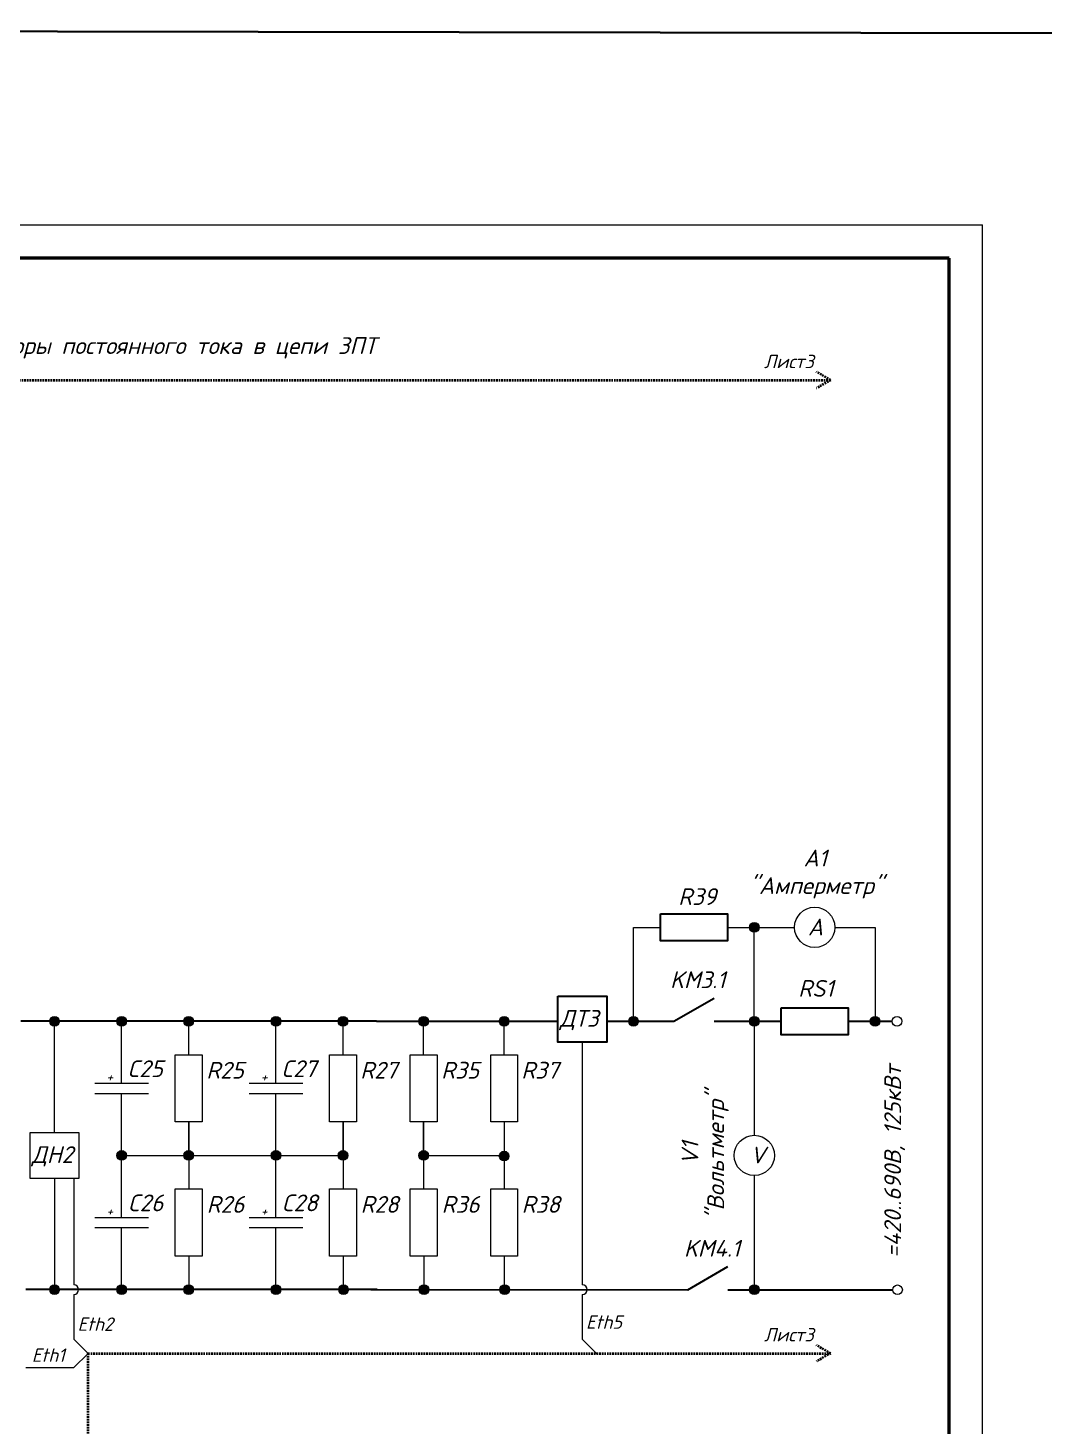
# Model space of a CAD drawing. Header units: millimetres. Extents: x 2217 to 6365, y 510 to 994.
# Drawn here: x 2541.4 to 2692.8, y 758.7 to 967.1 of the extents above; entities that cross this region are included whole.
import ezdxf

# ---------------------------------------------------------------- set-up
doc = ezdxf.new("R2010")
doc.units = ezdxf.units.MM
doc.linetypes.add('Linetype6.080-3.840--', pattern=[0.390551, 0.23937, -0.151181, 0])
doc.layers.get('0').update_dxf_attribs({"lineweight": 0})
doc.layers.add('Сигналная', color=170, linetype='Linetype6.080-3.840--', lineweight=40)
doc.layers.add('Силовая', color=7, linetype='Continuous', lineweight=30)
doc.styles.add('isocpeur', font='isocpeui.ttf')

msp = doc.modelspace()

# ---------------------------------------------------------------- hatches: boundary and pattern name
at = {"linetype": 'Continuous', "ltscale": 4}
h = msp.add_hatch(color=2, dxfattribs=at)
edge = h.paths.add_edge_path()
edge.add_arc((2649.65, 833.03), 0.72, 0, 360)
h = msp.add_hatch(color=2, dxfattribs=at)
edge = h.paths.add_edge_path()
edge.add_arc((2649.65, 833.03), 0.72, 0, 360)
h = msp.add_hatch(color=256, dxfattribs=at)
edge = h.paths.add_edge_path()
edge.add_arc((2545.37, 819.03), 0.72, 0, 360)
h = msp.add_hatch(color=256, dxfattribs=at)
edge = h.paths.add_edge_path()
edge.add_arc((2555.37, 819.03), 0.72, 0, 360)
h = msp.add_hatch(color=256, dxfattribs=at)
edge = h.paths.add_edge_path()
edge.add_arc((2565.37, 819.03), 0.72, 0, 360)
h = msp.add_hatch(color=256, dxfattribs=at)
edge = h.paths.add_edge_path()
edge.add_arc((2578.37, 819.03), 0.72, 0, 360)
h = msp.add_hatch(color=256, dxfattribs=at)
edge = h.paths.add_edge_path()
edge.add_arc((2588.37, 819.03), 0.72, 0, 360)
h = msp.add_hatch(color=256, dxfattribs=at)
edge = h.paths.add_edge_path()
edge.add_arc((2600.37, 819.03), 0.72, 0, 360)
h = msp.add_hatch(color=256, dxfattribs=at)
edge = h.paths.add_edge_path()
edge.add_arc((2612.37, 819.03), 0.72, 0, 360)
h = msp.add_hatch(color=2, dxfattribs=at)
edge = h.paths.add_edge_path()
edge.add_arc((2631.65, 819.03), 0.72, 0, 360)
h = msp.add_hatch(color=2, dxfattribs=at)
edge = h.paths.add_edge_path()
edge.add_arc((2631.65, 819.03), 0.72, 0, 360)
h = msp.add_hatch(color=2, dxfattribs=at)
edge = h.paths.add_edge_path()
edge.add_arc((2649.65, 819.03), 0.72, 0, 360)
h = msp.add_hatch(color=2, dxfattribs=at)
edge = h.paths.add_edge_path()
edge.add_arc((2649.65, 819.03), 0.72, 0, 360)
h = msp.add_hatch(color=2, dxfattribs=at)
edge = h.paths.add_edge_path()
edge.add_arc((2667.65, 819.03), 0.72, 0, 360)
h = msp.add_hatch(color=256, dxfattribs=at)
edge = h.paths.add_edge_path()
edge.add_arc((2555.37, 799.03), 0.72, 0, 360)
h = msp.add_hatch(color=256, dxfattribs=at)
edge = h.paths.add_edge_path()
edge.add_arc((2565.37, 799.03), 0.72, 0, 360)
h = msp.add_hatch(color=256, dxfattribs=at)
edge = h.paths.add_edge_path()
edge.add_arc((2578.37, 799.03), 0.72, 0, 360)
h = msp.add_hatch(color=256, dxfattribs=at)
edge = h.paths.add_edge_path()
edge.add_arc((2588.37, 799.03), 0.72, 0, 360)
h = msp.add_hatch(color=256, dxfattribs=at)
edge = h.paths.add_edge_path()
edge.add_arc((2600.37, 799.03), 0.72, 0, 360)
h = msp.add_hatch(color=256, dxfattribs=at)
edge = h.paths.add_edge_path()
edge.add_arc((2612.37, 798.93), 0.72, 0, 360)
h = msp.add_hatch(color=256, dxfattribs=at)
edge = h.paths.add_edge_path()
edge.add_arc((2545.37, 779.03), 0.72, 0, 360)
h = msp.add_hatch(color=256, dxfattribs=at)
edge = h.paths.add_edge_path()
edge.add_arc((2555.37, 779.03), 0.72, 0, 360)
h = msp.add_hatch(color=256, dxfattribs=at)
edge = h.paths.add_edge_path()
edge.add_arc((2565.37, 779.03), 0.72, 0, 360)
h = msp.add_hatch(color=256, dxfattribs=at)
edge = h.paths.add_edge_path()
edge.add_arc((2578.37, 779.03), 0.72, 0, 360)
h = msp.add_hatch(color=256, dxfattribs=at)
edge = h.paths.add_edge_path()
edge.add_arc((2588.44, 779.03), 0.72, 0, 360)
h = msp.add_hatch(color=256, dxfattribs=at)
edge = h.paths.add_edge_path()
edge.add_arc((2600.44, 779.03), 0.72, 0, 360)
h = msp.add_hatch(color=256, dxfattribs=at)
edge = h.paths.add_edge_path()
edge.add_arc((2612.44, 779.03), 0.72, 0, 360)
h = msp.add_hatch(color=256, dxfattribs=at)
edge = h.paths.add_edge_path()
edge.add_arc((2649.65, 779.03), 0.72, 0, 360)

# ---------------------------------------------------------------- linework, layer by layer
at = {"color": 0, "linetype": 'Continuous'}
for p in [(2264.25, 937.75), (2683.65, 641.18)]:
    msp.add_line(p, (2683.65, 937.75), dxfattribs=at)
at = {"color": 0, "lineweight": 50}
for p, q in [((2678.66, 932.76), (2284.22, 932.76)), ((2678.66, 646.17), (2678.66, 932.76))]:
    msp.add_line(p, q, dxfattribs=at)
at = {"color": 40, "true_color": 0xf8d731}
for p, q in [((2631.65, 819.03), (2631.65, 833.03)), ((2649.65, 819.03), (2649.65, 833.03)), ((2631.65, 819.03), (2631.65, 830.2)), ((2649.65, 819.03), (2649.65, 830.2))]:
    msp.add_line(p, q, dxfattribs=at)
at = {"color": 2}
for p, q in [((2631.65, 833.03), (2635.65, 833.03)), ((2645.65, 833.03), (2649.65, 833.03)), ((2649.65, 833.03), (2655.65, 833.03)), ((2661.65, 833.03), (2667.65, 833.03)), ((2667.65, 833.03), (2667.65, 819.03)), ((2649.65, 819.03), (2649.65, 802.03)), ((2649.65, 796.03), (2649.65, 779.03))]:
    msp.add_line(p, q, dxfattribs=at)
for p, q in [((2545.37, 802.46), (2545.37, 819.03)), ((2555.37, 809.78), (2555.37, 819.03)), ((2565.37, 814.03), (2565.37, 819.03)), ((2578.37, 809.78), (2578.37, 819.03)), ((2588.37, 814.03), (2588.37, 819.03)), ((2600.37, 814.03), (2600.37, 819.03)), ((2606.37, 819.03), (2620.38, 819.03)), ((2606.37, 819.03), (2620.38, 819.03)), ((2612.37, 814.03), (2612.37, 819.03)), ((2627.65, 819.03), (2637.65, 819.03)), ((2624.01, 815.9), (2624.01, 779.75)), ((2551.37, 809.78), (2559.37, 809.78)), ((2574.37, 809.78), (2582.37, 809.78)), ((2551.37, 808.28), (2559.37, 808.28)), ((2555.37, 800.03), (2555.37, 808.28)), ((2574.37, 808.28), (2582.37, 808.28)), ((2578.37, 800.03), (2578.37, 808.28)), ((2565.37, 804.03), (2565.37, 799.03)), ((2565.37, 799.03), (2565.37, 804.03)), ((2588.37, 804.03), (2588.37, 799.03)), ((2588.37, 799.03), (2588.37, 804.03)), ((2600.37, 804.03), (2600.37, 799.03)), ((2600.37, 799.03), (2600.37, 804.03)), ((2612.37, 804.03), (2612.37, 794.03)), ((2555.37, 789.78), (2555.37, 800.03)), ((2555.37, 799.03), (2565.37, 799.03)), ((2565.37, 799.03), (2565.37, 794.03)), ((2565.37, 799.03), (2578.37, 799.03)), ((2578.37, 789.78), (2578.37, 800.03)), ((2578.37, 799.03), (2588.37, 799.03)), ((2588.37, 799.03), (2588.37, 794.03)), ((2600.37, 799.03), (2600.37, 794.03)), ((2600.37, 799.03), (2612.37, 799.03)), ((2545.37, 795.6), (2545.37, 779.03)), ((2548.25, 795.6), (2548.25, 779.75)), ((2551.37, 789.78), (2559.37, 789.78)), ((2551.37, 788.28), (2559.37, 788.28)), ((2555.37, 779.03), (2555.37, 788.28)), ((2574.37, 789.78), (2582.37, 789.78)), ((2574.37, 788.28), (2582.37, 788.28)), ((2578.37, 779.03), (2578.37, 788.28)), ((2565.37, 784.03), (2565.37, 779.03)), ((2588.44, 779.03), (2588.44, 784.03)), ((2600.44, 779.03), (2600.44, 784.03)), ((2612.44, 779.03), (2612.44, 784.03)), ((2548.25, 778.31), (2548.25, 771.65)), ((2559.63, 779.03), (2549.63, 779.03)), ((2624.01, 778.31), (2624.01, 771.65)), ((2550.37, 769.53), (2548.25, 771.65)), ((2626.14, 769.53), (2624.01, 771.65)), ((2548.25, 767.41), (2550.37, 769.53)), ((2541.1, 767.41), (2548.25, 767.41))]:
    msp.add_line(p, q)
at = {"color": 3, "lineweight": 35}
msp.add_lwpolyline([(2216.53, 967.1), (3832.73, 964.42), (3832.73, 605.17), (2216.53, 607.85)], close=True, dxfattribs=at)
for points in [[(2563.37, 804.03), (2563.37, 814.03), (2567.37, 814.03), (2567.37, 804.03)], [(2586.37, 804.03), (2586.37, 814.03), (2590.37, 814.03), (2590.37, 804.03)], [(2598.37, 804.03), (2598.37, 814.03), (2602.37, 814.03), (2602.37, 804.03)], [(2610.37, 804.03), (2610.37, 814.03), (2614.37, 814.03), (2614.37, 804.03)], [(2541.74, 802.46), (2549, 802.46), (2549, 795.6), (2541.74, 795.6)], [(2563.37, 784.03), (2563.37, 794.03), (2567.37, 794.03), (2567.37, 784.03)], [(2586.37, 784.03), (2586.37, 794.03), (2590.37, 794.03), (2590.37, 784.03)], [(2598.37, 784.03), (2598.37, 794.03), (2602.37, 794.03), (2602.37, 784.03)], [(2610.37, 784.03), (2610.37, 794.03), (2614.37, 794.03), (2614.37, 784.03)]]:
    msp.add_lwpolyline(points, close=True)
at = {"color": 2}
for centre in [(2658.65, 833.03), (2649.65, 799.03)]:
    msp.add_circle(centre, 3, dxfattribs=at)
at = {"color": 2, "linetype": 'Continuous', "ltscale": 4}
for centre in [(2649.65, 833.03), (2649.65, 833.03), (2631.65, 819.03), (2631.65, 819.03), (2649.65, 819.03), (2649.65, 819.03), (2667.65, 819.03)]:
    msp.add_circle(centre, 0.72, dxfattribs=at)
at = {"linetype": 'Continuous', "ltscale": 4}
for centre in [(2545.37, 819.03), (2555.37, 819.03), (2565.37, 819.03), (2578.37, 819.03), (2588.37, 819.03), (2600.37, 819.03), (2612.37, 819.03), (2555.37, 799.03), (2565.37, 799.03), (2578.37, 799.03), (2588.37, 799.03), (2600.37, 799.03), (2612.37, 798.93), (2545.37, 779.03), (2555.37, 779.03), (2565.37, 779.03), (2578.37, 779.03), (2588.44, 779.03), (2600.44, 779.03), (2612.44, 779.03), (2649.65, 779.03)]:
    msp.add_circle(centre, 0.72, dxfattribs=at)
for centre in [(2670.92, 819.03), (2670.99, 779)]:
    msp.add_circle(centre, 0.72)
for centre in [(2548.25, 779.03), (2624.01, 779.03)]:
    msp.add_arc(centre, 0.72, 270, 90, dxfattribs=at)
at = {"layer": 'Сигналная'}
for p, q in [((2660.99, 914.6), (2658.92, 915.82)), ((2393.24, 914.6), (2660.99, 914.6)), ((2660.99, 914.6), (2658.92, 913.39)), ((2550.37, 671.25), (2550.37, 769.53)), ((2550.37, 769.53), (2660.99, 769.53)), ((2660.99, 769.53), (2658.92, 770.74)), ((2660.99, 769.53), (2658.92, 768.32))]:
    msp.add_line(p, q, dxfattribs=at)
at = {"layer": 'Силовая'}
for p, q in [((2637.65, 819.03), (2643.65, 822.49)), ((2550.37, 819.03), (2540.37, 819.03)), ((2559.63, 819.03), (2549.63, 819.03)), ((2560.37, 819.03), (2550.37, 819.03)), ((2593.37, 819.03), (2559.63, 819.03)), ((2593.37, 819.03), (2620.38, 819.03)), ((2627.65, 819.03), (2637.65, 819.03)), ((2643.65, 819.03), (2649.65, 819.03)), ((2649.65, 819.03), (2653.65, 819.03)), ((2649.65, 819.03), (2653.65, 819.03)), ((2663.65, 819.03), (2667.65, 819.03)), ((2663.65, 819.03), (2670.2, 819.03)), ((2639.72, 779), (2645.72, 782.46)), ((2559.63, 779.03), (2541.1, 779.03)), ((2593.44, 779.03), (2559.63, 779.03)), ((2592.5, 779.03), (2639.74, 779.01)), ((2645.72, 779.01), (2670.27, 779))]:
    msp.add_line(p, q, dxfattribs=at)
at = {"layer": 'Силовая', "color": 2}
for points in [[(2635.65, 835.03), (2645.65, 835.03), (2645.65, 831.03), (2635.65, 831.03)], [(2653.65, 821.03), (2663.65, 821.03), (2663.65, 817.03), (2653.65, 817.03)]]:
    msp.add_lwpolyline(points, close=True, dxfattribs=at)
at = {"layer": 'Силовая'}
msp.add_lwpolyline([(2620.38, 822.77), (2627.65, 822.77), (2627.65, 815.9), (2620.38, 815.9)], close=True, dxfattribs=at)

# ---------------------------------------------------------------- texts
at = {"attachment_point": 1, "style": 'isocpeur'}
for s, width, insert, char_height in [('\\pi2.3382;Лист3', 12.3778, (2648.76, 918.38), 2), ('KM3.1', 13.2045, (2637.1, 826.47), 2.5), ('ДТ3', 7.2688, (2620.66, 820.71), 2.5), ('\\pi3.9697;C25', 13.2045, (2552.23, 813.21), 2.5), ('\\pi3.7812;R25', 13.2045, (2564.21, 812.98), 2.5), ('\\pi3.9053;C27', 13.2045, (2575.23, 813.21), 2.5), ('\\pi3.7168;R27', 13.2045, (2587.21, 812.98), 2.5), ('\\pi3.7812;R35', 13.2045, (2599.21, 812.98), 2.5), ('\\pi3.7168;R37', 13.2045, (2611.21, 812.98), 2.5), ('\\pi0.7181;+', 2.2067, (2552.37, 811.5), 1.5), ('\\pi0.7181;+', 2.2067, (2575.37, 811.5), 1.5), ('ДН2', 7.2688, (2541.97, 800.4), 2.5), ('\\pi4.035;C26', 13.2045, (2552.23, 793.21), 2.5), ('\\pi3.8466;R26', 13.2045, (2564.21, 792.98), 2.5), ('\\pi3.9611;C28', 13.2045, (2575.23, 793.21), 2.5), ('\\pi3.7727;R28', 13.2045, (2587.21, 792.98), 2.5), ('\\pi3.8466;R36', 13.2045, (2599.21, 792.98), 2.5), ('\\pi3.7727;R38', 13.2045, (2611.21, 792.98), 2.5), ('\\pi0.7181;+', 2.2067, (2552.37, 791.5), 1.5), ('\\pi0.7181;+', 2.2067, (2575.37, 791.5), 1.5), ('KM4.1', 13.2045, (2639.17, 786.44), 2.5), ('Eth2', 10.3877, (2548.81, 774.88), 2), ('Eth5', 10.3877, (2624.57, 775.19), 2), ('\\pi2.3382;Лист3', 12.3778, (2648.76, 773.31), 2), ('Eth1', 10.3877, (2541.99, 770.26), 2)]:
    msp.add_mtext_dynamic_manual_height_columns(s, width=width, gutter_width=12.5, heights=[0], dxfattribs=dict(at, insert=insert, char_height=char_height))
at = {"color": 2, "char_height": 2.5, "attachment_point": 1, "style": 'isocpeur'}
for s, insert in [('\\pi4.7528;A1', (2652.23, 844.61)), ('"Амперметр"', (2648.91, 840.51)), ('\\pi3.7746;R39', (2634.54, 838.86)), ('\\pi5.7007;A', (2651.93, 834.33)), ('\\pi3.8466;RS1', (2652.34, 825.18)), ('\\pi5.7007;V', (2643.33, 800.33))]:
    msp.add_mtext_dynamic_manual_height_columns(s, width=13.2045, gutter_width=12.5, heights=[0], dxfattribs=dict(at, insert=insert))
at = {"color": 2, "char_height": 2.5, "attachment_point": 1, "rotation": 90, "style": 'isocpeur'}
for s, insert in [('"Вольтметр"', (2642.65, 789.4)), ('V1', (2638.82, 797.59))]:
    msp.add_mtext_dynamic_manual_height_columns(s, width=13.2045, gutter_width=12.5, heights=[0], dxfattribs=dict(at, insert=insert))
at = {"layer": 'Силовая', "insert": (2377.26, 929.33), "char_height": 2.5, "attachment_point": 1, "style": 'isocpeur'}
msp.add_mtext_dynamic_manual_height_columns('\\pi86.006;{\\C2;Будут ли вентиляторы для дросселей?\\P\\pi80.186;Нужен ли выходной предохранитель на 250А?\\P\\pi7.692;Возможна замена трехфазных контакторов переменного тока KM1..KM2 на однополюсные контакторы постоянного тока в цепи ЗПТ }', width=236.1492, gutter_width=12.5, heights=[0], dxfattribs=at)
at = {"layer": 'Силовая', "insert": (2669.02, 778.59), "char_height": 2.5, "attachment_point": 1, "rotation": 90, "style": 'isocpeur'}
msp.add_mtext_dynamic_manual_height_columns('\\pi5.1845;=420..690В, 125кВт', width=40.761, gutter_width=12.5, heights=[0], dxfattribs=at)

doc.saveas('drawing.dxf')
